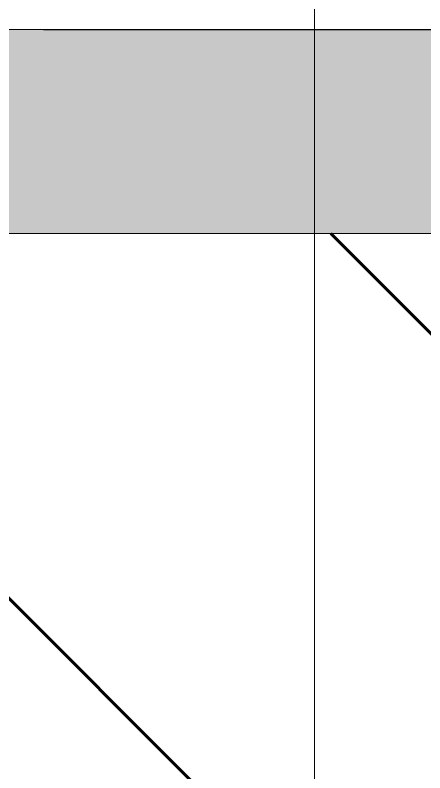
# Model space of a CAD drawing. Header units: millimetres. Extents: x -68946 to 288321, y -402657 to 324925.
# Drawn here: x 110710 to 111111, y -219310 to -218567 of the extents above; entities that cross this region are included whole.
import ezdxf

# ---------------------------------------------------------------- set-up
doc = ezdxf.new("R2010")
doc.units = ezdxf.units.MM
doc.linetypes.add('ADSK_Линия сетки', pattern=[2500, 2000, -250, 0, -250])
for name, color, linetype, lineweight in [('3.4) ПТ-2.15    4 вып', 200, 'Continuous', 60), ('A-GLAZ-CWMG-MCUT', 51, 'Continuous', 9), ('A-GLAZ-CWMG-OTLN', 51, 'Continuous', 5), ('S-GRID-____-OTLN', 250, 'Continuous', 9)]:
    doc.layers.add(name, color=color, linetype=linetype, lineweight=lineweight)

# ---------------------------------------------------------------- blocks, each defined once
blk = doc.blocks.new('Прямоугольный импост - Рядовой 50х200-40428490-АР1_Маркировочный план 3 этажа секция 2_3')
at = {"layer": 'A-GLAZ-CWMG-OTLN'}
blk.add_hatch(color=10, dxfattribs=at).paths.add_polyline_path([(82100, 39775.02), (83085, 39775.15), (83085, 39975.02), (82100, 39975.02), (82100, 39775.15)])
at = {"layer": 'A-GLAZ-CWMG-MCUT', "lineweight": 5}
for p, q in [((83085, 39975.02), (82100, 39975.02)), ((82100, 39775.02), (83085, 39775.02))]:
    blk.add_line(p, q, dxfattribs=at)

msp = doc.modelspace()

# ---------------------------------------------------------------- hatches: boundary and pattern name
at = {"layer": '3.4) ПТ-2.15    4 вып'}
h = msp.add_hatch(dxfattribs=at)
h.set_pattern_fill('ANSI36', color=256, scale=150, angle=90)
h.paths.add_polyline_path([(136922.9066, -218780.9286), (97552.9057, -218780.9286), (97552.9057, -222580.9286), (118362.9063, -222580.9286), (118362.9063, -222130.9056), (121722.9057, -222130.9056), (121722.9057, -222580.9286), (124552.9057, -222580.9286), (124552.9057, -222130.9883), (129331.7151, -222130.9883), (129331.7151, -222580.9286), (136922.9066, -222580.9286)])

# ---------------------------------------------------------------- linework, layer by layer
at = {"layer": 'S-GRID-____-OTLN', "linetype": 'ADSK_Линия сетки'}
for p, q in [((111002.9057, -197353.9241), (111002.9057, -262294.7685)), ((93236.8325, -218580.9286), (184510.8783, -218580.9286))]:
    msp.add_line(p, q, dxfattribs=at)

# ---------------------------------------------------------------- block references
at = {"layer": 'A-GLAZ-CWMG-OTLN'}
msp.add_blockref('Прямоугольный импост - Рядовой 50х200-40428490-АР1_Маркировочный план 3 этажа секция 2_3', (28052.9057, -258555.9292), dxfattribs=at)

doc.saveas('drawing.dxf')
